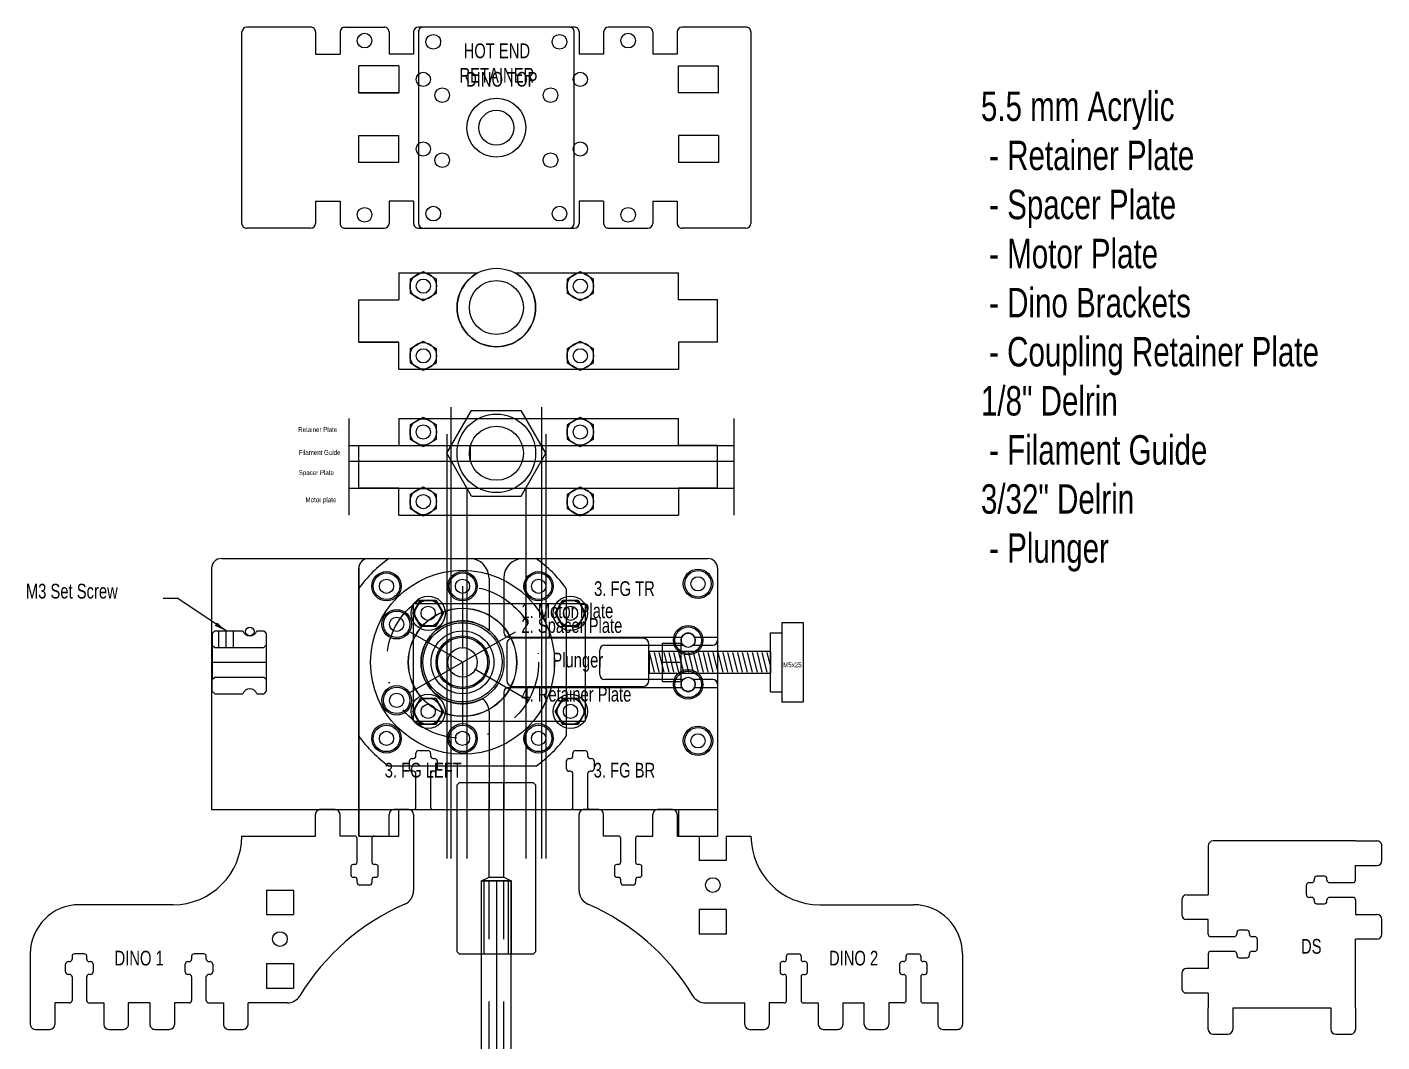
# Model space of a CAD drawing. Header units: millimetres. Extents: x -129 to 187, y -205 to 130.
# Drawn here: x -88.8 to 187.4, y -76.4 to 130.3 of the extents above; entities that cross this region are included whole.
import ezdxf

# ---------------------------------------------------------------- set-up
doc = ezdxf.new("R2010")
doc.units = ezdxf.units.MM
for name, pattern in [('DASHDOT', [25.4, 12.7, -6.35, 0, -6.35]), ('DASHED', [19.05, 12.7, -6.35]), ('DASHEDX2', [38.1, 25.4, -12.7])]:
    doc.linetypes.add(name, pattern=pattern)
doc.layers.get('0').update_dxf_attribs({"linetype": 'CONTINUOUS', "lineweight": 0, "true_color": 0xffffff})
for name, color, linetype, lineweight, true_color in [('1 Motor Plate', 7, 'CONTINUOUS', 0, 0x000000), ('1 Motor Plate Text', 1, 'CONTINUOUS', 0, 0xff0000), ('2 Spacer Plate', 7, 'CONTINUOUS', 0, 0x000000), ('2 Spacer Plate Text', 1, 'CONTINUOUS', 0, 0xff0000), ('3 Filament Guide', 7, 'CONTINUOUS', 0, 0xffffff), ('3 Filament Guide Text', 1, 'CONTINUOUS', 0, 0xff0000), ('4 Retainer Plate', 7, 'CONTINUOUS', 0, 0xffffff), ('4 Retainer Plate Text', 1, 'CONTINUOUS', 0, 0xff0000), ('5 Coupling Retainer Plate', 7, 'CONTINUOUS', 0, 0x000000), ('6 Dino Bracket Text', 1, 'CONTINUOUS', 0, 0xff0000), ('6 Dino Brackets', 7, 'CONTINUOUS', 0, 0x000000), ('7 Hot End Retainer', 7, 'CONTINUOUS', 0, 0x000000), ('7 Hot End Retainer Text', 1, 'CONTINUOUS', 0, 0xff0000), ('8 Test Rig Mount', 7, 'CONTINUOUS', 0, 0x000000), ('9 Test Rig Mount', 7, 'CONTINUOUS', 0, 0x000000), ('Drawings, coupling', 4, 'CONTINUOUS', 0, 0x00ffff), ('Drawings, Encoder Board', 4, 'CONTINUOUS', 0, 0x00ffff), ('Drawings, Heater Barrel', 3, 'CONTINUOUS', 0, 0x00ff00), ('Drawings, layer thickness', 4, 'CONTINUOUS', 0, 0x00ffff), ('Drawings, Motor (Kysan)', 2, 'CONTINUOUS', 0, 0xffff00), ('Drawings, Motor (NEMA 17)', 2, 'CONTINUOUS', 0, 0xffff00), ('Drawings, Nut M3', 4, 'CONTINUOUS', 0, 0x00ffff), ('Drawings, Pulley, Timing', 2, 'CONTINUOUS', 0, 0xffff00), ('Drawings, Pulley, Worm Gear', 2, 'CONTINUOUS', 0, 0xffff00), ('Drawings, Screw Head, M3', 3, 'CONTINUOUS', 0, 0x00ff00), ('Drawings, Thermal Barrier', 4, 'CONTINUOUS', 0, 0x00ffff), ('Drawings, Thumb Screw', 2, 'CONTINUOUS', 0, 0xffff00), ('Drawings, Thumb Screw Nut', 3, 'CONTINUOUS', 0, 0x00ff00), ('Drawings, Washers, M3', 2, 'CONTINUOUS', 0, 0xffff00), ('Notes, Manufacturing', 4, 'CONTINUOUS', 0, 0x00ffff)]:
    doc.layers.add(name, color=color, linetype=linetype, lineweight=lineweight, true_color=true_color)
doc.styles.get("Standard").update_dxf_attribs({"font": 'txt', "width": 0.75})
doc.dimstyles.get("Standard").update_dxf_attribs({"dimtxt": 2.5, "dimasz": 2.5, "dimexe": 1.25, "dimexo": 0.625, "dimtad": 1, "dimtxsty": 'Standard', "dimcen": 2.5, "dimadec": 0, "dimazin": 0, "dimtfac": 1, "dimtmove": 0, "dimatfit": 3, "dimfxl": 1, "dimarcsym": 0})

# ---------------------------------------------------------------- blocks, each defined once
blk = doc.blocks.new('Nut, M3, Hole')
at = {"layer": 'Drawings, Nut M3'}
for p, q in [((-3, 0), (-1.5, 2.6)), ((-1.5, -2.6), (-3, 0)), ((-1.5, 2.6), (1.5, 2.6)), ((1.5, 2.6), (3.01, 0)), ((3.01, 0), (1.5, -2.6)), ((1.5, -2.6), (-1.5, -2.6))]:
    blk.add_line(p, q, dxfattribs=at)
blk = doc.blocks.new('Nut, M3')
at = {"layer": 'Drawings, Nut M3'}
for p, q in [((-3, 0), (-1.5, 2.6)), ((-1.5, -2.6), (-3, 0)), ((-1.5, 2.6), (1.5, 2.6)), ((1.5, 2.6), (3, 0)), ((3, 0), (1.5, -2.6)), ((1.5, -2.6), (-1.5, -2.6))]:
    blk.add_line(p, q, dxfattribs=at)
blk.add_circle((0, 0), 1.45, dxfattribs=at)

msp = doc.modelspace()

# ---------------------------------------------------------------- linework, layer by layer
at = {"layer": '1 Motor Plate'}
for p, q in [((-21.15, 20.05), (-21.15, -34.5)), ((-19.15, 22.05), (50, 22.05)), ((52, 20.05), (52, -34.5)), ((-10.8, -20.8), (-10.8, -19.2)), ((-10.3, -18.7), (-10, -18.7)), ((-9.5, -18.2), (-9.5, -17.6)), ((-9, -17.1), (-7, -17.1)), ((-6.5, -17.6), (-6.5, -18.2)), ((-6, -18.7), (-5.7, -18.7)), ((-5.2, -19.2), (-5.2, -20.8)), ((21.2, -20.8), (21.2, -19.2)), ((21.7, -18.7), (22, -18.7)), ((22.5, -18.2), (22.5, -17.6)), ((23, -17.1), (25, -17.1)), ((25.5, -17.6), (25.5, -18.2)), ((26, -18.7), (26.3, -18.7)), ((26.8, -19.2), (26.8, -20.8)), ((-10, -21.3), (-10.3, -21.3)), ((-9.5, -28.6), (-9.5, -21.8)), ((-5.7, -21.3), (-6.5, -21.3)), ((-6.5, -21.3), (-6.5, -28.6)), ((22, -21.3), (21.7, -21.3)), ((22.5, -28.6), (22.5, -21.8)), ((25.5, -21.8), (25.5, -28.6)), ((26.3, -21.3), (26, -21.3)), ((-13, -34.5), (-13, -29.1)), ((-13, -29.1), (-10, -29.1)), ((-6, -29.1), (22, -29.1)), ((26, -29.1), (44, -29.1)), ((44, -29.1), (44, -34.5)), ((-21.15, -34.5), (-13, -34.5)), ((44, -34.5), (52, -34.5))]:
    msp.add_line(p, q, dxfattribs=at)
for centre, radius in [((-15.5, 16.4), 1.45), ((0, 16.4), 1.45), ((15.5, 16.4), 1.45), ((48, 16.9), 1.45), ((-13.42, 8.65), 1.45), ((0, 0.9), 8.45), ((46, 5.4), 1.45), ((46, -3.6), 1.45), ((-13.42, -6.85), 1.45), ((-15.5, -14.6), 1.45), ((0, -14.6), 1.45), ((15.5, -14.6), 1.45), ((48, -15.1), 1.45)]:
    msp.add_circle(centre, radius, dxfattribs=at)
for centre, radius, start, end in [((-19.15, 20.05), 2, 90.0001, 180.0001), ((50, 20.05), 2, 360, 90), ((-10.3, -19.2), 0.5, 90, 180), ((-10, -18.2), 0.5, 270, 0), ((-9, -17.6), 0.5, 90, 180), ((-7, -17.6), 0.5, 0, 90), ((-6, -18.2), 0.5, 180, 270), ((-5.7, -19.2), 0.5, 0, 90), ((21.7, -19.2), 0.5, 90, 180), ((22, -18.2), 0.5, 270, 0), ((23, -17.6), 0.5, 90, 180), ((25, -17.6), 0.5, 0, 90), ((26, -18.2), 0.5, 180, 270), ((26.3, -19.2), 0.5, 0, 90), ((-10.3, -20.8), 0.5, 180, 270), ((-10, -21.8), 0.5, 0, 90), ((-5.7, -20.8), 0.5, 270, 0), ((21.7, -20.8), 0.5, 180, 270), ((22, -21.8), 0.5, 0, 90), ((26, -21.8), 0.5, 90, 180), ((26.3, -20.8), 0.5, 270, 0), ((-10, -28.6), 0.5, 270, 0), ((-6, -28.6), 0.5, 180, 270), ((22, -28.6), 0.5, 270, 0), ((26, -28.6), 0.5, 180, 270)]:
    msp.add_arc(centre, radius, start, end, dxfattribs=at)
at = {"layer": '2 Spacer Plate'}
for p, q in [((-21.15, 20.05), (-21.15, -29.1)), ((-19.15, 22.05), (50, 22.05)), ((52, 20.05), (52, 5.4)), ((28, -1.6), (28, 3.4)), ((29, 4.4), (44.95, 4.4)), ((47.05, 4.4), (51, 4.4)), ((44.95, -2.6), (29, -2.6)), ((51, -2.6), (47.05, -2.6)), ((52, -3.6), (52, -29.1)), ((-21.15, -29.1), (52, -29.1))]:
    msp.add_line(p, q, dxfattribs=at)
for centre, radius in [((-15.5, 16.4), 1.45), ((0, 16.4), 1.45), ((15.5, 16.4), 1.45), ((48, 16.9), 1.45), ((-7, 10.9), 1.45), ((22, 10.9), 1.45), ((-13.42, 8.65), 1.45), ((0, 0.9), 8.45), ((-13.42, -6.85), 1.45), ((-7, -9.1), 1.45), ((22, -9.1), 1.45), ((-15.5, -14.6), 1.45), ((0, -14.6), 1.45), ((15.5, -14.6), 1.45), ((48, -15.1), 1.45)]:
    msp.add_circle(centre, radius, dxfattribs=at)
for centre, radius, start, end in [((-19.15, 20.05), 2, 90.0001, 180.0001), ((50, 20.05), 2, 360, 90), ((46, 5.4), 1.45, 316.3972, 223.6028), ((29, 3.4), 1, 90, 180), ((51, 5.4), 1, 270, 0), ((29, -1.6), 1, 180, 270), ((46, -3.6), 1.45, 136.3972, 43.6028), ((51, -3.6), 1, 0, 90)]:
    msp.add_arc(centre, radius, start, end, dxfattribs=at)
at = {"layer": '3 Filament Guide'}
for p, q in [((-21.15, -29.1), (-21.15, 20.05)), ((-19.15, 22.05), (1.4, 22.05)), ((12.4, 22.05), (50, 22.05)), ((52, 20.05), (52, 6.03)), ((5.4, 18.05), (5.4, 7.4)), ((8.4, 18.05), (8.4, 7.03)), ((-10.1, 10.9), (-8.55, 13.59)), ((-8.55, 13.59), (-5.45, 13.59)), ((-5.45, 13.59), (-3.9, 10.9)), ((18.9, 10.9), (20.45, 13.59)), ((20.45, 13.59), (23.55, 13.59)), ((23.55, 13.59), (25.1, 10.9)), ((-8.55, 8.22), (-10.1, 10.9)), ((-3.9, 10.9), (-5.45, 8.22)), ((20.45, 8.22), (18.9, 10.9)), ((25.1, 10.9), (23.55, 8.22)), ((-5.45, 8.22), (-8.55, 8.22)), ((9.4, 6.03), (44.69, 6.03)), ((36.8, 5.8), (10.2, 5.8)), ((23.55, 8.22), (20.45, 8.22)), ((47.31, 6.03), (52, 6.03)), ((9, 4.7), (9, -2.8)), ((38, -2.8), (38, 4.6)), ((8.4, -5.22), (8.4, -29.1)), ((9.4, -4.22), (44.69, -4.22)), ((10.2, -4), (36.8, -4)), ((47.31, -4.22), (52, -4.22)), ((52, -4.22), (52, -29.1)), ((-10.1, -9.1), (-8.55, -6.41)), ((-8.55, -6.41), (-5.45, -6.41)), ((-5.45, -6.41), (-3.9, -9.1)), ((18.9, -9.1), (20.45, -6.41)), ((20.45, -6.41), (23.55, -6.41)), ((23.55, -6.41), (25.1, -9.1)), ((-8.55, -11.78), (-10.1, -9.1)), ((-3.9, -9.1), (-5.45, -11.78)), ((5.4, -9.1), (5.4, -29.1)), ((20.45, -11.78), (18.9, -9.1)), ((25.1, -9.1), (23.55, -11.78)), ((-5.45, -11.78), (-8.55, -11.78)), ((23.55, -11.78), (20.45, -11.78)), ((-21.15, -29.1), (5.4, -29.1)), ((8.4, -29.1), (52, -29.1))]:
    msp.add_line(p, q, dxfattribs=at)
for centre in [(-15.5, 16.4), (0, 16.4), (15.5, 16.4), (48, 16.9), (-13.42, 8.65), (-13.42, -6.85), (-15.5, -14.6), (0, -14.6), (15.5, -14.6), (48, -15.1)]:
    msp.add_circle(centre, 1.45, dxfattribs=at)
for centre, radius, start, end in [((-19.15, 20.05), 2, 90.0001, 180.0001), ((1.4, 18.05), 4, 0, 90), ((12.4, 18.05), 4, 90, 180), ((50, 20.05), 2, 360, 90), ((0, 0.9), 8.45, 50.2786, 298.5312), ((9.4, 7.03), 1, 180, 270), ((10.15, 4.65), 1.15, 87.5104, 177.5104), ((36.8, 4.6), 1.2, 360, 90), ((46, 5.4), 1.45, 25.5342, 154.4658), ((9.4, -5.22), 1, 90, 180), ((10.2, -2.8), 1.2, 180, 270), ((36.8, -2.8), 1.2, 270, 360), ((46, -3.6), 1.45, 205.5323, 334.4677), ((2.14, -9.17), 3.26, 1.395, 54.4908)]:
    msp.add_arc(centre, radius, start, end, dxfattribs=at)
at = {"layer": '4 Retainer Plate'}
for p, q in [((-21.15, -34.5), (-21.15, 20.05)), ((-19.15, 22.05), (50, 22.05)), ((52, 20.05), (52, 5.4)), ((28, -1.6), (28, 3.4)), ((29, 4.4), (44.95, 4.4)), ((47.05, 4.4), (51, 4.4)), ((44.95, -2.6), (29, -2.6)), ((51, -2.6), (47.05, -2.6)), ((52, -3.6), (52, -34.5)), ((-10.8, -20.8), (-10.8, -19.2)), ((-10.3, -18.7), (-10, -18.7)), ((-9.5, -18.2), (-9.5, -17.6)), ((-9, -17.1), (-7, -17.1)), ((-6.5, -17.6), (-6.5, -18.2)), ((-6, -18.7), (-5.7, -18.7)), ((-5.2, -19.2), (-5.2, -20.8)), ((21.2, -20.8), (21.2, -19.2)), ((21.7, -18.7), (22, -18.7)), ((22.5, -18.2), (22.5, -17.6)), ((23, -17.1), (25, -17.1)), ((25.5, -17.6), (25.5, -18.2)), ((26, -18.7), (26.3, -18.7)), ((26.8, -19.2), (26.8, -20.8)), ((-10, -21.3), (-10.3, -21.3)), ((-9.5, -28.6), (-9.5, -21.8)), ((-6.5, -21.8), (-6.5, -28.6)), ((-5.7, -21.3), (-6, -21.3)), ((22, -21.3), (21.7, -21.3)), ((22.5, -29.1), (22.5, -21.8)), ((25.5, -21.8), (25.5, -28.6)), ((26.3, -21.3), (26, -21.3)), ((-13, -34.5), (-13, -29.1)), ((-13, -29.1), (-10, -29.1)), ((-6, -29.1), (22.5, -29.1)), ((26, -29.1), (44, -29.1)), ((44, -29.1), (44, -34.5)), ((-21.15, -34.5), (-13, -34.5)), ((44, -34.5), (52, -34.5))]:
    msp.add_line(p, q, dxfattribs=at)
for centre in [(-15.5, 16.4), (0, 16.4), (15.5, 16.4), (48, 16.9), (-7, 10.9), (22, 10.9), (-13.42, 8.65), (-13.42, -6.85), (-7, -9.1), (22, -9.1), (-15.5, -14.6), (0, -14.6), (15.5, -14.6), (48, -15.1)]:
    msp.add_circle(centre, 1.45, dxfattribs=at)
for centre, radius, start, end in [((-19.15, 20.05), 2, 90, 180), ((50, 20.05), 2, 360, 90), ((0, 0.9), 8.45, 0, 360), ((46, 5.4), 1.45, 316.3972, 223.6028), ((29, 3.4), 1, 90, 180), ((51, 5.4), 1, 270, 0), ((29, -1.6), 1, 180, 270), ((46, -3.6), 1.45, 136.3972, 43.6028), ((51, -3.6), 1, 0, 90), ((-10.3, -19.2), 0.5, 90, 180), ((-10, -18.2), 0.5, 270, 0), ((-9, -17.6), 0.5, 90, 180), ((-7, -17.6), 0.5, 0, 90), ((-6, -18.2), 0.5, 180, 270), ((-5.7, -19.2), 0.5, 0, 90), ((21.7, -19.2), 0.5, 90, 180), ((22, -18.2), 0.5, 270, 0), ((23, -17.6), 0.5, 90, 180), ((25, -17.6), 0.5, 0, 90), ((26, -18.2), 0.5, 180, 270), ((26.3, -19.2), 0.5, 0, 90), ((-10.3, -20.8), 0.5, 180, 270), ((-10, -21.8), 0.5, 0, 90), ((-6, -21.8), 0.5, 90, 180), ((-5.7, -20.8), 0.5, 270, 0), ((21.7, -20.8), 0.5, 180, 270), ((22, -21.8), 0.5, 0, 90), ((26, -21.8), 0.5, 90, 180), ((26.3, -20.8), 0.5, 270, 0), ((-10, -28.6), 0.5, 270, 0), ((-6, -28.6), 0.5, 180, 270), ((26, -28.6), 0.5, 180, 270)]:
    msp.add_arc(centre, radius, start, end, dxfattribs=at)
at = {"layer": '5 Coupling Retainer Plate'}
for p, q in [((-13, 80.29), (-13, 74.79)), ((-13, 80.29), (3.19, 80.29)), ((10.61, 80.29), (44, 80.29)), ((44, 74.79), (44, 80.29)), ((-21.15, 74.79), (-13, 74.79)), ((-21.15, 66.11), (-21.15, 74.79)), ((52, 74.79), (44, 74.79)), ((52, 66.11), (52, 74.79)), ((-21.15, 66.11), (-13, 66.11)), ((-13, 66.11), (-21.15, 66.11)), ((-13, 60.61), (-13, 66.11)), ((44, 66.11), (44, 60.61)), ((52, 66.11), (44, 66.11)), ((-13, 60.61), (44, 60.61)), ((-13, 50.58), (44, 50.58)), ((-13, 50.58), (-13, 45.08)), ((44, 45.08), (44, 50.58)), ((-21.15, 45.08), (-13, 45.08)), ((-21.15, 36.4), (-21.15, 45.08)), ((52, 45.08), (44, 45.08)), ((52, 36.4), (52, 45.08)), ((-21.15, 36.4), (-13, 36.4)), ((-13, 36.4), (-21.15, 36.4)), ((-13, 30.9), (-13, 36.4)), ((44, 36.4), (44, 30.9)), ((52, 36.4), (44, 36.4)), ((-13, 30.9), (44, 30.9))]:
    msp.add_line(p, q, dxfattribs=at)
for centre, radius in [((-8, 77.54), 1.45), ((24, 77.54), 1.45), ((-8, 63.36), 1.45), ((24, 63.36), 1.45), ((-8, 47.83), 1.45), ((6.9, 43.49), 5.5), ((24, 47.83), 1.45), ((-8, 33.65), 1.45), ((24, 33.65), 1.45)]:
    msp.add_circle(centre, radius, dxfattribs=at)
msp.add_arc((6.9, 73.2), 8, 117.5943, 62.4057, dxfattribs=at)
at = {"layer": '6 Dino Brackets'}
for p, q in [((-30.97, 130.34), (-43.95, 130.34)), ((-23.97, 130.34), (-15.97, 130.34)), ((22.77, 130.34), (-8.97, 130.34)), ((37.77, 130.34), (29.77, 130.34)), ((57.77, 130.34), (44.77, 130.34)), ((-44.97, 90.34), (-44.95, 129.34)), ((-29.97, 129.34), (-29.97, 124.84)), ((-24.97, 129.34), (-24.97, 124.84)), ((-14.97, 129.34), (-14.97, 124.84)), ((-9.97, 129.34), (-9.97, 124.84)), ((23.77, 129.34), (23.77, 124.84)), ((28.77, 129.34), (28.77, 124.84)), ((38.77, 129.34), (38.77, 124.84)), ((43.77, 129.34), (43.77, 124.84)), ((58.77, 129.34), (58.77, 90.34)), ((-29.97, 124.84), (-24.97, 124.84)), ((-9.97, 124.84), (-14.97, 124.84)), ((28.77, 124.84), (23.77, 124.84)), ((43.77, 124.84), (38.77, 124.84)), ((-13, 122.43), (-21.15, 122.43)), ((-21.15, 116.93), (-21.15, 122.43)), ((-13, 122.43), (-13, 116.93)), ((44, 116.93), (44, 122.43)), ((44, 122.43), (52.15, 122.43)), ((52.15, 116.93), (52.15, 122.43)), ((-21.15, 116.93), (-13, 116.93)), ((-13, 116.93), (-21.15, 116.93)), ((52.15, 116.93), (44, 116.93)), ((-21.15, 108.25), (-13, 108.25)), ((-21.15, 102.75), (-21.15, 108.25)), ((-13, 102.75), (-13, 108.25)), ((52.15, 108.25), (44, 108.25)), ((44, 108.25), (44, 102.75)), ((52.15, 108.25), (52.15, 102.75)), ((-13, 102.75), (-21.15, 102.75)), ((52.15, 102.75), (44, 102.75)), ((-29.97, 94.84), (-29.97, 90.34)), ((-29.97, 94.84), (-24.97, 94.84)), ((-24.97, 94.84), (-24.97, 90.34)), ((-9.97, 94.84), (-14.97, 94.84)), ((-14.97, 94.84), (-14.97, 90.34)), ((-9.97, 94.84), (-9.97, 90.34)), ((28.77, 94.84), (23.77, 94.84)), ((23.77, 94.84), (23.77, 90.34)), ((28.77, 94.84), (28.77, 90.34)), ((38.77, 94.84), (43.77, 94.84)), ((38.77, 94.84), (38.77, 90.34)), ((43.77, 94.84), (43.77, 90.34)), ((-30.97, 89.34), (-43.97, 89.34)), ((-23.97, 89.34), (-15.97, 89.34)), ((-8.97, 89.34), (22.77, 89.34)), ((29.77, 89.34), (37.77, 89.34)), ((57.77, 89.34), (44.77, 89.34)), ((-29.97, -34.5), (-29.97, -30.1)), ((-25.97, -29.1), (-28.97, -29.1)), ((-24.97, -34.5), (-24.97, -30.1)), ((-14.97, -34.5), (-14.97, -30.1)), ((-10.97, -29.1), (-13.97, -29.1)), ((-9.97, -30.1), (-9.97, -45.63)), ((23.77, -45.63), (23.77, -30.1)), ((27.77, -29.1), (24.77, -29.1)), ((28.77, -34.5), (28.77, -30.1)), ((38.77, -34.5), (38.77, -30.1)), ((42.77, -29.1), (39.77, -29.1)), ((43.77, -30.1), (43.77, -34.5)), ((-45, -34.5), (-29.97, -34.5)), ((-21.97, -34.5), (-24.97, -34.5)), ((-21.47, -39.8), (-21.47, -35)), ((-18.47, -35), (-18.47, -39.8)), ((-17.97, -34.5), (-14.97, -34.5)), ((31.77, -34.5), (28.77, -34.5)), ((32.27, -39.8), (32.27, -35)), ((35.27, -35), (35.27, -39.8)), ((35.77, -34.5), (38.77, -34.5)), ((43.77, -34.5), (48.27, -34.5)), ((48.27, -34.5), (48.27, -39.5)), ((53.77, -34.5), (53.77, -39.5)), ((53.77, -34.5), (58.8, -34.5)), ((182, -35.5), (153, -35.5)), ((182, -35.5), (186.4, -35.5)), ((152, -36.5), (152, -46.5)), ((187.4, -39.5), (187.4, -36.5)), ((-22.77, -40.8), (-22.77, -42.4)), ((-21.97, -40.3), (-22.27, -40.3)), ((-17.67, -40.3), (-17.97, -40.3)), ((-17.17, -42.4), (-17.17, -40.8)), ((30.97, -40.8), (30.97, -42.4)), ((31.77, -40.3), (31.47, -40.3)), ((36.07, -40.3), (35.77, -40.3)), ((36.57, -42.4), (36.57, -40.8)), ((53.77, -39.5), (48.27, -39.5)), ((182, -40.5), (186.4, -40.5)), ((182, -43.5), (182, -40.5)), ((-22.27, -42.9), (-21.97, -42.9)), ((-21.47, -44), (-21.47, -43.4)), ((-18.47, -43.4), (-18.47, -44)), ((-17.97, -42.9), (-17.67, -42.9)), ((31.47, -42.9), (31.77, -42.9)), ((32.27, -44), (32.27, -43.4)), ((35.27, -43.4), (35.27, -44)), ((35.77, -42.9), (36.07, -42.9)), ((172.5, -44), (173.1, -44)), ((173.6, -43.2), (173.6, -43.5)), ((175.7, -42.7), (174.1, -42.7)), ((176.2, -43.5), (176.2, -43.2)), ((176.7, -44), (181.5, -44)), ((-39.97, -45.5), (-34.47, -45.5)), ((-39.97, -45.5), (-39.97, -50.5)), ((-34.47, -45.5), (-34.47, -50.5)), ((-18.97, -44.5), (-20.97, -44.5)), ((34.77, -44.5), (32.77, -44.5)), ((147.6, -46.5), (152, -46.5)), ((172, -46.5), (172, -44.5)), ((-59, -48.5), (-78.1, -48.5)), ((53.77, -49.5), (48.27, -49.5)), ((48.27, -49.5), (48.27, -54.5)), ((53.77, -49.5), (53.77, -54.5)), ((72.8, -48.5), (91.9, -48.5)), ((146.6, -47.5), (146.6, -50.5)), ((173.1, -47), (172.5, -47)), ((173.6, -47.5), (173.6, -47.8)), ((174.1, -48.3), (175.7, -48.3)), ((176.2, -47.8), (176.2, -47.5)), ((181.5, -47), (176.7, -47)), ((182, -47.5), (182, -50.5)), ((-39.97, -50.5), (-34.47, -50.5)), ((152, -51.5), (147.6, -51.5)), ((152, -54.5), (152, -51.5)), ((182, -50.5), (186.4, -50.5)), ((187.4, -54.5), (187.4, -51.5)), ((53.77, -54.5), (48.27, -54.5)), ((152.5, -55), (157.3, -55)), ((157.8, -54.2), (157.8, -54.5)), ((159.9, -53.7), (158.3, -53.7)), ((160.4, -54.5), (160.4, -54.2)), ((160.9, -55), (161.5, -55)), ((162, -55.5), (162, -57.5)), ((182, -69.5), (182, -55.5)), ((186.4, -55.5), (182, -55.5)), ((-88.1, -58.5), (-88.1, -68.5)), ((-80.9, -62.2), (-80.9, -60.6)), ((-80.4, -60.1), (-80.1, -60.1)), ((-79.6, -59), (-79.6, -59.6)), ((-77.1, -58.5), (-79.1, -58.5)), ((-76.6, -59.6), (-76.6, -59)), ((-76.1, -60.1), (-75.8, -60.1)), ((-75.3, -60.6), (-75.3, -62.2)), ((-56.52, -62.2), (-56.52, -60.6)), ((-56.02, -60.1), (-55.72, -60.1)), ((-55.22, -59), (-55.22, -59.6)), ((-52.72, -58.5), (-54.72, -58.5)), ((-52.22, -59.6), (-52.22, -59)), ((-51.72, -60.1), (-51.42, -60.1)), ((-50.92, -60.6), (-50.92, -62.2)), ((-39.97, -60.5), (-34.47, -60.5)), ((-39.97, -60.5), (-39.97, -65.5)), ((-34.47, -60.5), (-34.47, -65.5)), ((64.72, -60.6), (64.72, -62.2)), ((65.52, -60.1), (65.22, -60.1)), ((66.02, -59.6), (66.02, -59)), ((66.52, -58.5), (68.52, -58.5)), ((69.02, -59), (69.02, -59.6)), ((69.82, -60.1), (69.52, -60.1)), ((70.32, -62.2), (70.32, -60.6)), ((89.1, -60.6), (89.1, -62.2)), ((89.9, -60.1), (89.6, -60.1)), ((90.4, -59.6), (90.4, -59)), ((90.9, -58.5), (92.9, -58.5)), ((93.4, -59), (93.4, -59.6)), ((94.2, -60.1), (93.9, -60.1)), ((94.7, -62.2), (94.7, -60.6)), ((101.9, -58.5), (101.9, -72.9)), ((152, -58.5), (152, -61.5)), ((157.3, -58), (152.5, -58)), ((157.8, -58.5), (157.8, -58.8)), ((158.3, -59.3), (159.9, -59.3)), ((160.4, -58.8), (160.4, -58.5)), ((161.5, -58), (160.9, -58)), ((-80.1, -62.7), (-80.4, -62.7)), ((-79.6, -63.2), (-79.6, -68)), ((-76.6, -68), (-76.6, -63.2)), ((-75.8, -62.7), (-76.1, -62.7)), ((-55.72, -62.7), (-56.02, -62.7)), ((-55.22, -63.2), (-55.22, -68)), ((-52.22, -68), (-52.22, -63.2)), ((-51.42, -62.7), (-51.72, -62.7)), ((65.22, -62.7), (65.52, -62.7)), ((66.02, -68), (66.02, -63.2)), ((69.02, -63.2), (69.02, -68)), ((69.52, -62.7), (69.82, -62.7)), ((89.6, -62.7), (89.9, -62.7)), ((90.4, -68), (90.4, -63.2)), ((93.4, -63.2), (93.4, -68)), ((93.9, -62.7), (94.2, -62.7)), ((146.6, -62.5), (146.6, -65.5)), ((152, -61.5), (147.6, -61.5)), ((-39.97, -65.5), (-34.47, -65.5)), ((-88.1, -68.5), (-88.1, -72.9)), ((-83.1, -68.5), (-83.1, -72.9)), ((-80.1, -68.5), (-83.1, -68.5)), ((-76.1, -68.5), (-73.1, -68.5)), ((-73.1, -68.5), (-73.1, -72.9)), ((-63.72, -68.5), (-68.1, -68.5)), ((-68.1, -72.9), (-68.1, -68.5)), ((-63.72, -68.5), (-63.72, -72.9)), ((-58.72, -68.5), (-58.72, -72.9)), ((-55.72, -68.5), (-58.72, -68.5)), ((-51.72, -68.5), (-48.72, -68.5)), ((-48.72, -68.5), (-48.72, -72.9)), ((-35.72, -68.5), (-43.72, -68.5)), ((-43.72, -72.9), (-43.72, -68.5)), ((49.52, -68.5), (57.52, -68.5)), ((57.52, -72.9), (57.52, -68.5)), ((62.52, -68.5), (62.52, -72.9)), ((65.52, -68.5), (62.52, -68.5)), ((69.52, -68.5), (72.52, -68.5)), ((72.52, -68.5), (72.52, -72.9)), ((77.52, -68.5), (81.9, -68.5)), ((77.52, -68.5), (77.52, -72.9)), ((81.9, -72.9), (81.9, -68.5)), ((86.9, -68.5), (86.9, -72.9)), ((89.9, -68.5), (86.9, -68.5)), ((93.9, -68.5), (96.9, -68.5)), ((96.9, -68.5), (96.9, -72.9)), ((152, -66.5), (147.6, -66.5)), ((152, -66.5), (152, -69.5)), ((152, -73.9), (152, -69.5)), ((157, -69.5), (177, -69.5)), ((157, -69.5), (157, -73.9)), ((177, -69.5), (177, -73.9)), ((182, -69.5), (182, -73.9)), ((-87.1, -73.9), (-84.1, -73.9)), ((-72.1, -73.9), (-69.1, -73.9)), ((-62.72, -73.9), (-59.72, -73.9)), ((-47.72, -73.9), (-44.72, -73.9)), ((58.52, -73.9), (61.52, -73.9)), ((73.52, -73.9), (76.52, -73.9)), ((82.9, -73.9), (85.9, -73.9)), ((97.9, -73.9), (100.9, -73.9)), ((153, -74.9), (156, -74.9)), ((178, -74.9), (181, -74.9))]:
    msp.add_line(p, q, dxfattribs=at)
for centre, radius in [((-19.97, 127.59), 1.5), ((-5.97, 127.34), 1.5), ((19.77, 127.34), 1.5), ((33.77, 127.59), 1.5), ((-8, 119.68), 1.45), ((24, 119.68), 1.45), ((6.9, 109.84), 3.55), ((-8, 105.5), 1.45), ((24, 105.5), 1.45), ((-19.97, 92.09), 1.5), ((-5.97, 92.34), 1.5), ((19.77, 92.34), 1.5), ((33.77, 92.09), 1.5), ((51.02, -44.5), 1.5), ((-37.22, -55.5), 1.5)]:
    msp.add_circle(centre, radius, dxfattribs=at)
for centre, radius, start, end in [((-43.95, 129.34), 1, 90, 179.9641), ((-30.97, 129.34), 1, 359.9997, 90), ((-23.97, 129.34), 1, 90, 179.9997), ((-15.97, 129.34), 1, 359.9997, 90), ((-8.97, 129.34), 1, 90, 179.9641), ((22.77, 129.34), 1, 359.9997, 90), ((29.77, 129.34), 1, 90, 179.9997), ((37.77, 129.34), 1, 359.9997, 90), ((44.77, 129.34), 1, 90, 179.9997), ((57.77, 129.34), 1, 359.9997, 90), ((-43.97, 90.34), 1, 179.9641, 270), ((-30.97, 90.34), 1, 270, 359.9997), ((-23.97, 90.34), 1, 179.9997, 270), ((-15.97, 90.34), 1, 270, 359.9997), ((-8.97, 90.34), 1, 179.9641, 270), ((22.77, 90.34), 1, 270, 359.9997), ((29.77, 90.34), 1, 179.9997, 270), ((37.77, 90.34), 1, 270, 359.9997), ((44.77, 90.34), 1, 179.9641, 270), ((57.77, 90.34), 1, 270, 359.9997), ((-28.97, -30.1), 1, 90, 180.006), ((-25.97, -30.1), 1, 0, 90), ((-13.97, -30.1), 1, 90, 180), ((-10.97, -30.1), 1, 0, 90), ((24.77, -30.1), 1, 90, 180.0015), ((27.77, -30.1), 1, 0, 90), ((39.77, -30.1), 1, 90, 180), ((42.77, -30.1), 1, 0, 90), ((-59, -34.5), 14, 270, 359.9999), ((-21.97, -35), 0.5, 0, 90), ((-17.97, -35), 0.5, 90, 180), ((31.77, -35), 0.5, 0, 90), ((35.77, -35), 0.5, 90, 180), ((72.8, -34.5), 14, 180.0012, 270), ((153, -36.5), 1, 90, 180), ((186.4, -36.5), 1, 0, 90.006), ((-22.27, -40.8), 0.5, 90, 180), ((-21.97, -39.8), 0.5, 270, 0), ((-17.97, -39.8), 0.5, 180, 270), ((-17.67, -40.8), 0.5, 0, 90), ((31.47, -40.8), 0.5, 90, 180), ((31.77, -39.8), 0.5, 270, 0), ((35.77, -39.8), 0.5, 180, 270), ((36.07, -40.8), 0.5, 0, 90), ((186.4, -39.5), 1, 270, 0), ((-22.27, -42.4), 0.5, 180, 270), ((-21.97, -43.4), 0.5, 0, 90), ((-20.97, -44), 0.5, 180, 270), ((-18.97, -44), 0.5, 270, 0), ((-17.97, -43.4), 0.5, 90, 180), ((-17.67, -42.4), 0.5, 270, 0), ((31.47, -42.4), 0.5, 180, 270), ((31.77, -43.4), 0.5, 0, 90), ((32.77, -44), 0.5, 180, 270), ((34.77, -44), 0.5, 270, 0), ((35.77, -43.4), 0.5, 90, 180), ((36.07, -42.4), 0.5, 270, 0), ((172.5, -44.5), 0.5, 90, 180), ((173.1, -43.5), 0.5, 270, 0), ((174.1, -43.2), 0.5, 90, 180), ((175.7, -43.2), 0.5, 0, 90), ((176.7, -43.5), 0.5, 180, 270), ((181.5, -43.5), 0.5, 270, 0), ((-12.97, -45.63), 3, 293.4958, 0), ((26.77, -45.63), 3, 180.0015, 246.504), ((147.6, -47.5), 1, 90, 180), ((172.5, -46.5), 0.5, 180, 270), ((-78.1, -58.5), 10, 90, 180), ((6.9, -91.34), 46.84, 113.4958, 148.7684), ((6.9, -91.34), 46.84, 31.2316, 66.504), ((91.9, -58.5), 10, 360, 90), ((173.1, -47.5), 0.5, 0, 90), ((174.1, -47.8), 0.5, 180, 270), ((175.7, -47.8), 0.5, 270, 0), ((176.7, -47.5), 0.5, 90, 180), ((181.5, -47.5), 0.5, 0, 90), ((147.6, -50.5), 1, 180, 270), ((186.4, -51.5), 1, 0, 90), ((152.5, -54.5), 0.5, 180, 270), ((157.3, -54.5), 0.5, 270, 0), ((158.3, -54.2), 0.5, 90, 180), ((159.9, -54.2), 0.5, 0, 90), ((160.9, -54.5), 0.5, 180, 270), ((161.5, -55.5), 0.5, 0, 90), ((186.4, -54.5), 1, 270, 0), ((161.5, -57.5), 0.5, 270, 0), ((-80.4, -60.6), 0.5, 90, 180), ((-80.1, -59.6), 0.5, 270, 0), ((-79.1, -59), 0.5, 90, 180), ((-77.1, -59), 0.5, 0, 90), ((-76.1, -59.6), 0.5, 180, 270), ((-75.8, -60.6), 0.5, 0, 90), ((-56.02, -60.6), 0.5, 90, 180), ((-55.72, -59.6), 0.5, 270, 0), ((-54.72, -59), 0.5, 90, 180), ((-52.72, -59), 0.5, 0, 90), ((-51.72, -59.6), 0.5, 180, 270), ((-51.42, -60.6), 0.5, 0, 90), ((65.22, -60.6), 0.5, 90, 180), ((65.52, -59.6), 0.5, 270, 0), ((66.52, -59), 0.5, 90, 180), ((68.52, -59), 0.5, 0, 90), ((69.52, -59.6), 0.5, 180, 270), ((69.82, -60.6), 0.5, 0, 90), ((89.6, -60.6), 0.5, 90, 180), ((89.9, -59.6), 0.5, 270, 0), ((90.9, -59), 0.5, 90, 180), ((92.9, -59), 0.5, 0, 90), ((93.9, -59.6), 0.5, 180, 270), ((94.2, -60.6), 0.5, 0, 90), ((152.5, -58.5), 0.5, 90, 180), ((157.3, -58.5), 0.5, 0, 90), ((158.3, -58.8), 0.5, 180, 270), ((159.9, -58.8), 0.5, 270, 0), ((160.9, -58.5), 0.5, 90, 180), ((-80.4, -62.2), 0.5, 180, 270), ((-80.1, -63.2), 0.5, 0, 90), ((-76.1, -63.2), 0.5, 90, 180), ((-75.8, -62.2), 0.5, 270, 0), ((-56.02, -62.2), 0.5, 180, 270), ((-55.72, -63.2), 0.5, 0, 90), ((-51.72, -63.2), 0.5, 90, 180), ((-51.42, -62.2), 0.5, 270, 0), ((65.22, -62.2), 0.5, 180, 270), ((65.52, -63.2), 0.5, 0, 90), ((69.52, -63.2), 0.5, 90, 180), ((69.82, -62.2), 0.5, 270, 0), ((89.6, -62.2), 0.5, 180, 270), ((89.9, -63.2), 0.5, 0, 90), ((93.9, -63.2), 0.5, 90, 180), ((94.2, -62.2), 0.5, 270, 0), ((147.6, -62.5), 1, 90, 180), ((147.6, -65.5), 1, 180, 270.006), ((-80.1, -68), 0.5, 270, 0), ((-76.1, -68), 0.5, 180, 270), ((-55.72, -68), 0.5, 270, 0), ((-51.72, -68), 0.5, 180, 270), ((-35.72, -65.5), 3, 270, 328.7684), ((49.52, -65.5), 3, 211.2316, 270), ((65.52, -68), 0.5, 270, 0), ((69.52, -68), 0.5, 180, 270), ((89.9, -68), 0.5, 270, 0), ((93.9, -68), 0.5, 180, 270), ((-87.1, -72.9), 1, 179.994, 270), ((-84.1, -72.9), 1, 270, 0), ((-72.1, -72.9), 1, 180, 270), ((-69.1, -72.9), 1, 270, 0), ((-62.72, -72.9), 1, 179.994, 270), ((-59.72, -72.9), 1, 270, 0), ((-47.72, -72.9), 1, 180, 270), ((-44.72, -72.9), 1, 270, 0), ((58.52, -72.9), 1, 180, 270), ((61.52, -72.9), 1, 270, 0), ((73.52, -72.9), 1, 180, 270), ((76.52, -72.9), 1, 270, 0.006), ((82.9, -72.9), 1, 180, 270), ((85.9, -72.9), 1, 270, 0), ((97.9, -72.9), 1, 180, 270), ((100.9, -72.9), 1, 270, 0.006), ((153, -73.9), 1, 180, 270), ((156, -73.9), 1, 270, 0), ((178, -73.9), 1, 180, 270), ((181, -73.9), 1, 270, 0.006)]:
    msp.add_arc(centre, radius, start, end, dxfattribs=at)
at = {"layer": '7 Hot End Retainer'}
for p, q in [((21.77, 130.34), (-7.98, 130.34)), ((-8.98, 129.34), (-8.97, 90.34)), ((22.77, 90.34), (22.77, 129.34)), ((-7.97, 89.34), (21.77, 89.34))]:
    msp.add_line(p, q, dxfattribs=at)
for centre, radius in [((-5.97, 127.34), 1.5), ((19.77, 127.34), 1.5), ((-4.14, 116.46), 1.5), ((17.94, 116.46), 1.5), ((6.9, 109.84), 6), ((-4.14, 103.22), 1.5), ((17.94, 103.22), 1.5), ((-5.97, 92.34), 1.5), ((19.77, 92.34), 1.5)]:
    msp.add_circle(centre, radius, dxfattribs=at)
for centre, start, end in [((-7.98, 129.34), 90, 180.005), ((21.77, 129.34), 359.9985, 90), ((-7.97, 90.34), 180.005, 270), ((21.77, 90.34), 270, 359.9985)]:
    msp.add_arc(centre, 1, start, end, dxfattribs=at)
at = {"layer": '8 Test Rig Mount'}
for p, q in [((-51.15, 20.05), (-51.15, -29.1)), ((-49.15, 22.05), (50, 22.05)), ((52, 20.05), (52, -29.1)), ((-51.15, -29.1), (52, -29.1))]:
    msp.add_line(p, q, dxfattribs=at)
for centre, radius in [((0, 16.4), 3), ((-15.5, 16.4), 1.45), ((15.5, 16.4), 1.45), ((48, 16.9), 1.45), ((-13.42, 8.65), 3), ((0, 0.9), 8.45), ((46, 5.4), 3), ((46, -3.6), 3), ((-13.42, -6.85), 3), ((-15.5, -14.6), 1.45), ((0, -14.6), 3), ((15.5, -14.6), 1.45), ((48, -15.1), 1.45)]:
    msp.add_circle(centre, radius, dxfattribs=at)
for centre, start, end in [((-49.15, 20.05), 90, 180), ((50, 20.05), 360, 90)]:
    msp.add_arc(centre, 2, start, end, dxfattribs=at)
at = {"layer": '9 Test Rig Mount'}
for p, q in [((-51.15, 20.05), (-51.15, -29.1)), ((-49.15, 22.05), (50, 22.05)), ((52, 20.05), (52, -29.1)), ((-51.15, -29.1), (52, -29.1))]:
    msp.add_line(p, q, dxfattribs=at)
for centre in [(-15.5, 16.4), (0, 16.4), (15.5, 16.4), (48, 16.9), (-13.42, 8.65), (-13.42, -6.85), (-15.5, -14.6), (0, -14.6), (15.5, -14.6), (48, -15.1)]:
    msp.add_circle(centre, 3, dxfattribs=at)
for centre, start, end in [((-49.15, 20.05), 90, 180), ((50, 20.05), 360, 90)]:
    msp.add_arc(centre, 2, start, end, dxfattribs=at)
at = {"layer": 'Drawings, coupling'}
for p, q in [((-3.2, 43.49), (1.85, 52.24)), ((1.85, 52.24), (11.95, 52.24)), ((17, 43.49), (11.95, 52.24)), ((1.85, 34.74), (-3.2, 43.49)), ((11.95, 34.74), (17, 43.49)), ((1.85, 34.74), (11.95, 34.74))]:
    msp.add_line(p, q, dxfattribs=at)
for centre in [(6.9, 73.2), (6.9, 43.49)]:
    msp.add_circle(centre, 5.5, dxfattribs=at)
at = {"layer": 'Drawings, Encoder Board'}
for p, q in [((-10, -11.1), (-10, 12.9)), ((-10, 12.9), (25, 12.9)), ((25, 12.9), (25, -11.1)), ((-10, -11.1), (25, -11.1))]:
    msp.add_line(p, q, dxfattribs=at)
for centre, radius in [((-7, 10.9), 1.45), ((22, 10.9), 1.45), ((0, 0.9), 3), ((-7, -9.1), 1.45), ((22, -9.1), 1.45)]:
    msp.add_circle(centre, radius, dxfattribs=at)
at = {"layer": 'Drawings, Heater Barrel'}
for p, q in [((9.9, -43.6), (3.9, -43.6)), ((3.9, -91.1), (3.9, -43.6)), ((6.9, -43.6), (6.9, -93.6)), ((9.9, -91.1), (9.9, -43.6))]:
    msp.add_line(p, q, dxfattribs=at)
at = {"layer": 'Drawings, Heater Barrel', "linetype": 'DASHEDX2', "lineweight": 5}
for p, q in [((5.4, -93.6), (5.4, -43.6)), ((8.4, -93.6), (8.4, -43.6))]:
    msp.add_line(p, q, dxfattribs=at)
at = {"layer": 'Drawings, layer thickness'}
for p, q in [((-2.29, -39.1), (-2.29, 52.9)), ((16.09, 52.9), (16.09, -39.1)), ((-23.1, 45.08), (-23.1, 50.58)), ((55.4, 45.08), (55.4, 50.58)), ((-3.2, 47.4), (-3.2, -39.1)), ((17, 47.4), (17, -39.1)), ((-23.1, 45.08), (55.4, 45.08)), ((-23.1, 41.9), (-23.1, 45.08)), ((1.53, 45.08), (1.53, 41.9)), ((55.4, 41.9), (55.4, 45.08)), ((-23.1, 36.4), (-23.1, 41.9)), ((-23.1, 41.9), (55.4, 41.9)), ((55.4, 36.4), (55.4, 41.9)), ((-23.1, 36.4), (55.4, 36.4)), ((-23.1, 30.9), (-23.1, 36.4)), ((0.89, 36.4), (0.89, -39.1)), ((12.91, 36.4), (12.91, -39.1)), ((55.4, 30.9), (55.4, 36.4))]:
    msp.add_line(p, q, dxfattribs=at)
at = {"layer": 'Drawings, Motor (Kysan)', "linetype": 'DASHED'}
for p, q in [((0, 16.4), (0, 0.9)), ((0, 0.9), (-13.42, 8.65)), ((-0.22, 0.78), (13.42, 8.65)), ((0.22, 1.03), (-13.42, -6.85)), ((0, 0.9), (0, -14.6)), ((13.42, -6.85), (0, 0.9))]:
    msp.add_line(p, q, dxfattribs=at)
at = {"layer": 'Drawings, Motor (Kysan)'}
for radius in [18.75, 11.05, 3]:
    msp.add_circle((0, 0.9), radius, dxfattribs=at)
at = {"layer": 'Drawings, Motor (Kysan)', "linetype": 'DASHDOT'}
msp.add_circle((0, 0.9), 15.5, dxfattribs=at)
at = {"layer": 'Drawings, Motor (NEMA 17)'}
for p, q in [((-15, 22.05), (15, 22.05)), ((-21.15, -14.1), (-21.15, 15.9)), ((21.15, 15.9), (21.15, -14.1)), ((15, -20.25), (-15, -20.25))]:
    msp.add_line(p, q, dxfattribs=at)
for centre, radius in [((-15.5, 16.4), 1.45), ((15.5, 16.4), 1.45), ((0, 0.9), 11), ((0, 0.9), 3), ((-15.5, -14.6), 1.45), ((15.5, -14.6), 1.45)]:
    msp.add_circle(centre, radius, dxfattribs=at)
for start, end in [(125.345, 144.655), (35.345, 54.655), (215.345, 234.655), (305.3451, 324.655)]:
    msp.add_arc((0, 0.9), 25.93, start, end, dxfattribs=at)
at = {"layer": 'Drawings, Pulley, Timing'}
for radius in [8.07, 5.12]:
    msp.add_circle((0, 0.9), radius, dxfattribs=at)
at = {"layer": 'Drawings, Pulley, Worm Gear'}
for p, q in [((-51, 6.8), (-50.5, 7.3)), ((-51, 6.8), (-51, 4.4)), ((-50.5, 7.3), (-44.76, 7.3)), ((-49.7, 3.9), (-49.7, 7.3)), ((-48.2, 3.9), (-48.2, 7.3)), ((-46.7, 3.9), (-46.7, 7.3)), ((-41.94, 7.3), (-40.5, 7.3)), ((-40.5, 7.3), (-40, 6.8)), ((-40, 6.8), (-40, 4.4)), ((-51, 4.4), (-50.5, 3.9)), ((-51, 4.4), (-51, -2.6)), ((-50.5, 3.9), (-40.5, 3.9)), ((-40.5, 3.9), (-40, 4.4)), ((-40, 4.4), (-40, -2.6)), ((-51, 0.9), (-40, 0.9)), ((-51, -2.6), (-50.5, -2.1)), ((-51, -5), (-51, -2.6)), ((-50.5, -2.1), (-40.5, -2.1)), ((-40.5, -2.1), (-40, -2.6)), ((-40, -2.6), (-40, -5)), ((-50.5, -5.5), (-51, -5)), ((-50.5, -5.5), (-44.76, -5.5)), ((-41.94, -5.5), (-40.5, -5.5)), ((-40, -5), (-40.5, -5.5))]:
    msp.add_line(p, q, dxfattribs=at)
for centre, radius in [((-43.35, 7.19), 0.889), ((0, 0.9), 6.4), ((0, 0.9), 5.4), ((0, 0.9), 3)]:
    msp.add_circle(centre, radius, dxfattribs=at)
for centre, start, end in [((-43.35, 7.8), 199.4712, 340.5288), ((-43.35, -6), 19.4712, 160.5288)]:
    msp.add_arc(centre, 1.5, start, end, dxfattribs=at)
at = {"layer": 'Drawings, Screw Head, M3'}
for centre in [(-8, 77.54), (24, 77.54), (-8, 63.36), (24, 63.36), (-8, 47.83), (24, 47.83), (-8, 33.65), (24, 33.65), (48, 16.9), (-15.5, 16.4), (0, 16.4), (15.5, 16.4), (-13.42, 8.65), (-7, 10.9), (22, 10.9), (46, 5.4), (46, -3.6), (-13.42, -6.85), (-7, -9.1), (22, -9.1), (-15.5, -14.6), (0, -14.6), (15.5, -14.6), (48, -15.1)]:
    msp.add_circle(centre, 2.7, dxfattribs=at)
at = {"layer": 'Drawings, Thermal Barrier'}
for p, q in [((-1.1, -24.1), (-0.6, -23.6)), ((14.9, -24.1), (14.4, -23.6)), ((-1.1, -58.1), (-0.6, -58.6)), ((14.4, -58.6), (14.9, -58.1))]:
    msp.add_line(p, q, dxfattribs=at)
at = {"layer": 'Drawings, Thermal Barrier', "lineweight": 0}
for p, q in [((-1.1, -58.1), (-1.1, -24.1)), ((-0.6, -23.6), (14.4, -23.6)), ((14.9, -24.1), (14.9, -58.1)), ((14.4, -58.6), (-0.6, -58.6))]:
    msp.add_line(p, q, dxfattribs=at)
at = {"layer": 'Drawings, Thermal Barrier', "linetype": 'DASHEDX2', "lineweight": 5}
for p, q in [((5.4, -42.85), (5.4, -23.6)), ((8.4, -42.85), (8.4, -23.6)), ((3.9, -43.6), (5.4, -42.85)), ((3.9, -58.6), (3.9, -43.6)), ((3.9, -43.6), (9.9, -43.6)), ((4.4, -58.6), (4.4, -43.6)), ((5.4, -42.85), (8.4, -42.85)), ((8.4, -42.85), (9.9, -43.6)), ((9.4, -58.6), (9.4, -43.6)), ((9.9, -43.6), (9.9, -58.6))]:
    msp.add_line(p, q, dxfattribs=at)
at = {"layer": 'Drawings, Thermal Barrier'}
for centre in [(6.9, 73.2), (6.9, 73.2), (6.9, 43.49)]:
    msp.add_circle(centre, 8, dxfattribs=at)
at = {"layer": 'Drawings, Thumb Screw'}
for p, q in [((65.11, 9.02), (69.46, 9.02)), ((65.11, 9.02), (65.11, 6.9)), ((69.46, 9.02), (69.46, -7.22)), ((62.77, 6.9), (65.11, 6.9)), ((62.77, -5.1), (62.77, 6.9)), ((38.03, 3.13), (38.03, -1.33)), ((62.77, 3.13), (38.03, 3.13)), ((38.03, 2.9), (39.03, -1.1)), ((39.03, 2.9), (40.03, -1.1)), ((40.03, 2.9), (41.03, -1.1)), ((41.03, 2.9), (42.03, -1.1)), ((42.03, 2.9), (43.03, -1.1)), ((43.03, 2.9), (44.03, -1.1)), ((44.03, 2.9), (45.03, -1.1)), ((45.03, 2.9), (46.03, -1.1)), ((46.03, 2.9), (47.03, -1.1)), ((47.03, 2.9), (48.03, -1.1)), ((48.03, 2.9), (49.03, -1.1)), ((49.03, 2.9), (50.03, -1.1)), ((50.03, 2.9), (51.03, -1.1)), ((51.03, 2.9), (52.03, -1.1)), ((52.03, 2.9), (53.03, -1.1)), ((53.03, 2.9), (54.03, -1.1)), ((54.03, 2.9), (55.03, -1.1)), ((55.03, 2.9), (56.03, -1.1)), ((56.03, 2.9), (57.03, -1.1)), ((57.03, 2.9), (58.03, -1.1)), ((58.03, 2.9), (59.03, -1.1)), ((59.03, 2.9), (60.03, -1.1)), ((60.03, 2.9), (61.03, -1.1)), ((61.03, 2.9), (62.03, -1.1)), ((62.03, 2.9), (62.77, -0.06)), ((62.77, 3.13), (62.77, -1.33)), ((38.03, -1.33), (62.77, -1.33)), ((45.03, -1.1), (45.03, -1.1)), ((62.77, -5.1), (65.11, -5.1)), ((65.11, -5.1), (65.11, -7.22)), ((69.46, -7.22), (65.11, -7.22))]:
    msp.add_line(p, q, dxfattribs=at)
at = {"layer": 'Drawings, Thumb Screw', "linetype": 'DASHED'}
msp.add_line((65.11, 6.9), (65.11, -5.1), dxfattribs=at)
at = {"layer": 'Drawings, Thumb Screw Nut'}
for p, q in [((40.74, -3.01), (40.74, 4.82)), ((40.74, 4.82), (44.56, 4.82)), ((44.56, -3.01), (44.56, 4.82)), ((40.74, -3.01), (44.56, -3.01))]:
    msp.add_line(p, q, dxfattribs=at)
at = {"layer": 'Drawings, Thumb Screw Nut', "linetype": 'DASHED'}
msp.add_line((40.74, 0.9), (44.56, 0.9), dxfattribs=at)
at = {"layer": 'Drawings, Washers, M3'}
for centre in [(-7, 10.9), (22, 10.9), (-7, -9.1), (22, -9.1)]:
    msp.add_circle(centre, 3.5, dxfattribs=at)

# ---------------------------------------------------------------- block references
for p in [(-7, 10.9), (-7, 10.9), (-7, 10.9), (-7, 10.9), (-7, -9.1), (-7, -9.1), (-7, -9.1), (-7, -9.1), (22, -9.1), (22, -9.1), (22, -9.1), (22, -9.1)]:
    msp.add_blockref('Nut, M3, Hole', p)
at = {"layer": '3 Filament Guide'}
for p in [(-7, 10.9), (-7, 10.9), (-7, 10.9), (-7, 10.9), (22, 10.9), (22, 10.9), (22, 10.9), (22, 10.9), (-7, -9.1), (-7, -9.1), (-7, -9.1), (-7, -9.1), (22, -9.1), (22, -9.1), (22, -9.1), (22, -9.1)]:
    msp.add_blockref('Nut, M3, Hole', p, dxfattribs=at)
at = {"layer": 'Drawings, Nut M3', "rotation": 29.999999999999996}
for p in [(-8, 77.54), (24, 77.54), (-8, 63.36), (24, 63.36), (-8, 47.83), (24, 47.83), (-8, 33.65), (24, 33.65)]:
    msp.add_blockref('Nut, M3', p, dxfattribs=at)
at = {"layer": 'Drawings, Nut M3'}
for p in [(-7, 10.9), (22, 10.9), (-7, -9.1), (22, -9.1)]:
    msp.add_blockref('Nut, M3', p, dxfattribs=at)

# ---------------------------------------------------------------- texts
at = {"layer": '1 Motor Plate Text', "insert": (12, 12.9), "char_height": 3, "width": 100, "attachment_point": 1}
msp.add_mtext('1.\\~Motor\\~Plate', dxfattribs=at)
at = {"layer": '2 Spacer Plate Text', "insert": (12, 9.9), "char_height": 3, "width": 100, "attachment_point": 1}
msp.add_mtext('2.\\~Spacer\\~Plate', dxfattribs=at)
at = {"layer": '3 Filament Guide Text', "char_height": 3, "width": 100, "attachment_point": 5}
for s, insert in [('3.\\~FG\\~TR', (33, 15.9)), ('Plunger', (23.5, 0.9)), ('3.\\~FG\\~LEFT', (-8, -21.1)), ('3.\\~FG\\~BR', (33, -21.1))]:
    msp.add_mtext(s, dxfattribs=dict(at, insert=insert))
at = {"layer": '4 Retainer Plate Text', "insert": (12, -4.1), "char_height": 3, "width": 100, "attachment_point": 1}
msp.add_mtext('4.\\~Retainer\\~Plate', dxfattribs=at)
at = {"layer": '6 Dino Bracket Text', "char_height": 3, "width": 100, "attachment_point": 5}
for s, insert in [('DINO\\~TOP', (8, 119.68)), ('DINO\\~1', (-65.91, -59.4)), ('DINO\\~2', (79.71, -59.4)), ('DS', (173, -57))]:
    msp.add_mtext(s, dxfattribs=dict(at, insert=insert))
at = {"layer": '7 Hot End Retainer Text', "insert": (7, 123), "char_height": 3, "width": 100, "attachment_point": 5}
msp.add_mtext('HOT\\~END\\PRETAINER', dxfattribs=at)
at = {"layer": 'Drawings, layer thickness', "char_height": 1, "width": 100, "attachment_point": 1}
for s, insert in [('Retainer\\~Plate', (-33.49, 48.82)), ('Filament\\~Guide', (-33.38, 44.16)), ('Spacer\\~Plate', (-33.38, 40.05)), ('Motor\\~plate', (-32, 34.52))]:
    msp.add_mtext(s, dxfattribs=dict(at, insert=insert))
at = {"layer": 'Drawings, Pulley, Worm Gear', "insert": (-89, 16.9), "char_height": 3, "width": 100, "attachment_point": 1}
msp.add_mtext('M3\\~Set\\~Screw', dxfattribs=at)
at = {"layer": 'Drawings, Thumb Screw', "insert": (65.36, 0.9), "char_height": 1, "width": 100, "attachment_point": 1}
msp.add_mtext('M5x25', dxfattribs=at)
at = {"layer": 'Notes, Manufacturing', "insert": (105.67, 117.2), "char_height": 6, "width": 100, "attachment_point": 1}
msp.add_mtext('5.5\\~mm\\~Acrylic\\P\\~-\\~Retainer\\~Plate\\P\\~-\\~Spacer\\~Plate\\P\\~-\\~Motor\\~Plate\\P\\~-\\~Dino\\~Brackets\\P\\~-\\~Coupling\\~Retainer\\~Plate\\P1/8"\\~Delrin\\P\\~-\\~Filament\\~Guide\\P3/32"\\~Delrin\\P\\~-\\~Plunger', dxfattribs=at)

# ---------------------------------------------------------------- leaders
at = {"layer": 'Drawings, Pulley, Worm Gear'}
msp.add_leader([(-48.2, 7.3), (-58, 13.9), (-61, 13.9)], dimstyle='Standard', dxfattribs=at)

doc.saveas('drawing.dxf')
